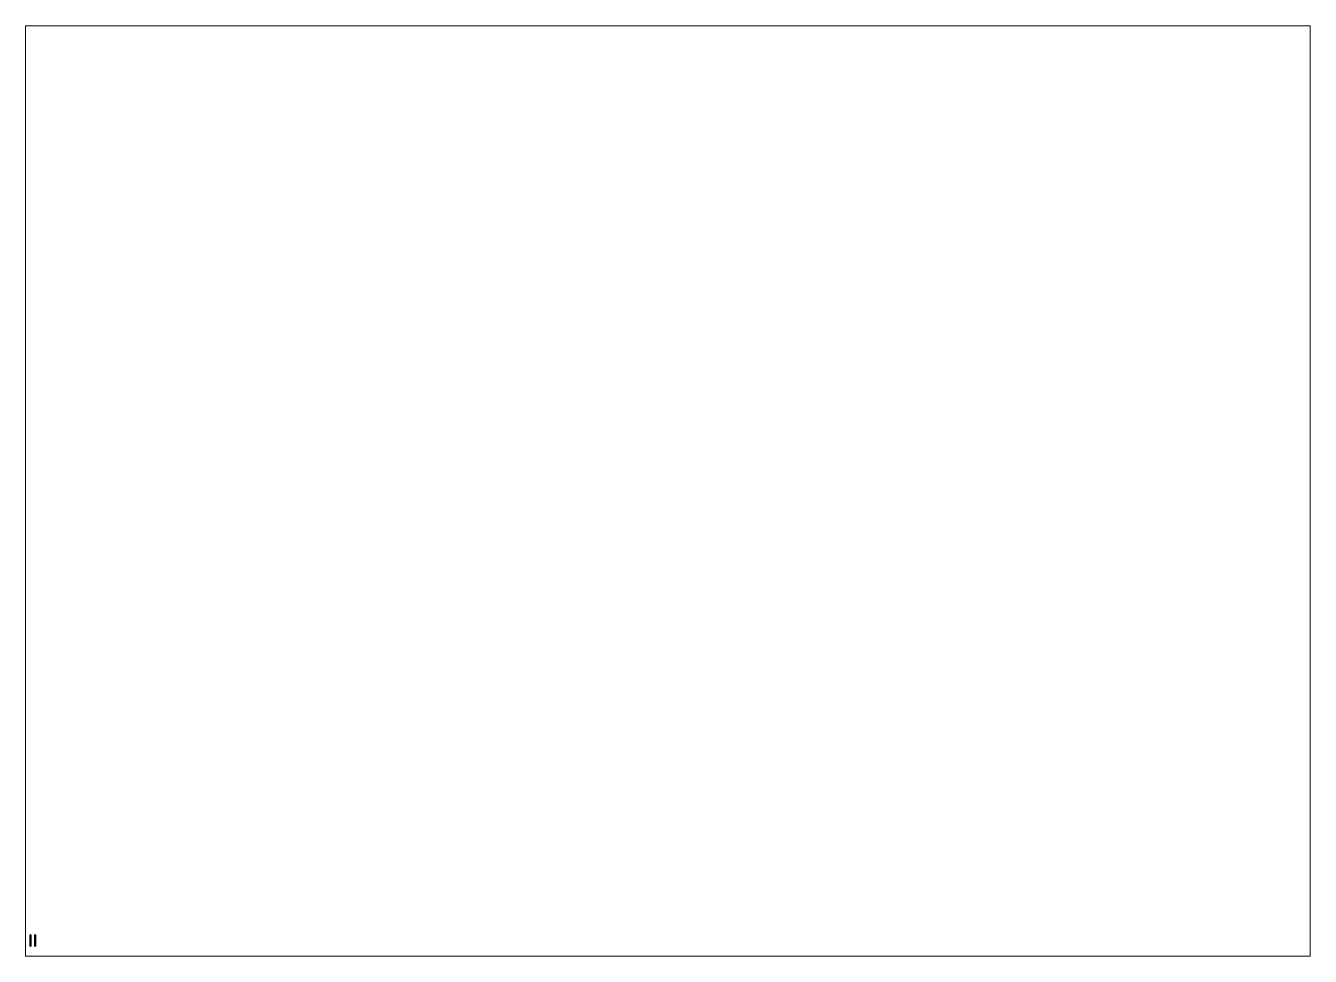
# Paper-space layout 'Layout1' of a CAD drawing. Extents: x 28 to 251, y 20 to 181.
# The model-space entities are those that its viewports show. They can reach past a viewport. Long polylines and large blocks are cut down to what shows.
import ezdxf

# ---------------------------------------------------------------- set-up
doc = ezdxf.new("R2010")
doc.units = 0
doc.layers.get('0').update_dxf_attribs({"linetype": 'CONTINUOUS'})
doc.layers.add('TRACKS', color=3, linetype='CONTINUOUS')

msp = doc.modelspace()

# ---------------------------------------------------------------- linework, layer by layer
at = {"layer": 'TRACKS'}
for points in [[(-0.9, 1.85, 0.58), (-0.9, 1.76, 0.47), (-0.9, 1.72, 0.47), (-0.9, 1.82, 0.59)], [(-0.67, 1.85, 0.58), (-0.67, 1.76, 0.47), (-0.9, 1.76, 0.47), (-0.9, 1.85, 0.58)], [(-0.9, 1.85, 0.71), (-0.9, 1.85, 0.58), (-0.9, 1.82, 0.59), (-0.9, 1.82, 0.7)], [(-0.67, 1.85, 0.71), (-0.67, 1.85, 0.58), (-0.9, 1.85, 0.58), (-0.9, 1.85, 0.71)], [(-0.9, 1.8, 0.82), (-0.9, 1.85, 0.71), (-0.9, 1.82, 0.7), (-0.9, 1.77, 0.81)], [(-0.67, 1.8, 0.82), (-0.67, 1.85, 0.71), (-0.9, 1.85, 0.71), (-0.9, 1.8, 0.82)], [(-0.9, 1.82, 0.59), (-0.9, 1.72, 0.47), (-0.67, 1.72, 0.47), (-0.67, 1.82, 0.59)], [(-0.9, 1.82, 0.7), (-0.9, 1.82, 0.59), (-0.67, 1.82, 0.59), (-0.67, 1.82, 0.7)], [(-0.9, 1.77, 0.81), (-0.9, 1.82, 0.7), (-0.67, 1.82, 0.7), (-0.67, 1.77, 0.81)], [(-0.9, 1.6, 0.91), (-0.9, 1.8, 0.82), (-0.9, 1.77, 0.81), (-0.9, 1.6, 0.88)], [(-0.67, 1.6, 0.91), (-0.67, 1.8, 0.82), (-0.9, 1.8, 0.82), (-0.9, 1.6, 0.91)], [(-0.9, 1.6, 0.88), (-0.9, 1.77, 0.81), (-0.67, 1.77, 0.81), (-0.67, 1.6, 0.88)], [(-0.9, 1.76, 0.47), (-0.9, 1.04), (-0.9, 1.04, 0.03), (-0.9, 1.72, 0.47)], [(-0.67, 1.76, 0.47), (-0.67, 1.04), (-0.9, 1.04), (-0.9, 1.76, 0.47)], [(-0.9, 1.72, 0.47), (-0.9, 1.04, 0.03), (-0.67, 1.04, 0.03), (-0.67, 1.72, 0.47)], [(-0.9, 1.15, 0.87), (-0.9, 1.6, 0.88), (-0.67, 1.6, 0.88), (-0.67, 1.15, 0.87)], [(-0.9, 1.15, 0.9), (-0.9, 1.6, 0.91), (-0.9, 1.6, 0.88), (-0.9, 1.15, 0.87)], [(-0.67, 1.15, 0.9), (-0.67, 1.6, 0.91), (-0.9, 1.6, 0.91), (-0.9, 1.15, 0.9)], [(-0.9, 0.15, 0.81), (-0.9, 1.15, 0.87), (-0.67, 1.15, 0.87), (-0.67, 0.15, 0.81)], [(-0.9, 0.15, 0.84), (-0.9, 1.15, 0.9), (-0.9, 1.15, 0.87), (-0.9, 0.15, 0.81)], [(-0.67, 0.15, 0.84), (-0.67, 1.15, 0.9), (-0.9, 1.15, 0.9), (-0.9, 0.15, 0.84)], [(-0.9, 1.04), (-0.9, -1.61), (-0.9, -1.61, 0.03), (-0.9, 1.04, 0.03)], [(-0.67, 1.04), (-0.67, -1.61), (-0.9, -1.61), (-0.9, 1.04)], [(-0.9, 1.04, 0.03), (-0.9, -1.61, 0.03), (-0.67, -1.61, 0.03), (-0.67, 1.04, 0.03)], [(-0.9, -0.84, 0.79), (-0.9, 0.15, 0.84), (-0.9, 0.15, 0.81), (-0.9, -0.84, 0.76)], [(-0.67, -0.84, 0.79), (-0.67, 0.15, 0.84), (-0.9, 0.15, 0.84), (-0.9, -0.84, 0.79)], [(-0.9, -0.84, 0.76), (-0.9, 0.15, 0.81), (-0.67, 0.15, 0.81), (-0.67, -0.84, 0.76)], [(-0.67, 1.72, 0.47), (-0.67, 1.76, 0.47), (-0.67, 1.85, 0.58), (-0.67, 1.82, 0.59)], [(-0.67, 1.82, 0.59), (-0.67, 1.85, 0.58), (-0.67, 1.85, 0.71), (-0.67, 1.82, 0.7)], [(-0.67, 1.82, 0.7), (-0.67, 1.85, 0.71), (-0.67, 1.8, 0.82), (-0.67, 1.77, 0.81)], [(-0.67, 1.77, 0.81), (-0.67, 1.8, 0.82), (-0.67, 1.6, 0.91), (-0.67, 1.6, 0.88)], [(-0.67, 1.04, 0.03), (-0.67, 1.04), (-0.67, 1.76, 0.47), (-0.67, 1.72, 0.47)], [(-0.67, 1.6, 0.88), (-0.67, 1.6, 0.91), (-0.67, 1.15, 0.9), (-0.67, 1.15, 0.87)], [(-0.67, 1.15, 0.87), (-0.67, 1.15, 0.9), (-0.67, 0.15, 0.84), (-0.67, 0.15, 0.81)], [(-0.67, -1.61, 0.03), (-0.67, -1.61), (-0.67, 1.04), (-0.67, 1.04, 0.03)], [(-0.67, 0.15, 0.81), (-0.67, 0.15, 0.84), (-0.67, -0.84, 0.79), (-0.67, -0.84, 0.76)], [(0.67, 1.85, 0.71), (0.67, 1.85, 0.58), (0.67, 1.82, 0.59), (0.67, 1.82, 0.7)], [(0.9, 1.85, 0.71), (0.9, 1.85, 0.58), (0.67, 1.85, 0.58), (0.67, 1.85, 0.71)], [(0.67, 1.85, 0.58), (0.67, 1.76, 0.47), (0.67, 1.72, 0.47), (0.67, 1.82, 0.59)], [(0.9, 1.85, 0.58), (0.9, 1.76, 0.47), (0.67, 1.76, 0.47), (0.67, 1.85, 0.58)], [(0.9, 1.8, 0.82), (0.9, 1.85, 0.71), (0.67, 1.85, 0.71), (0.67, 1.8, 0.82)], [(0.67, 1.8, 0.82), (0.67, 1.85, 0.71), (0.67, 1.82, 0.7), (0.67, 1.77, 0.81)], [(0.67, 1.82, 0.7), (0.67, 1.82, 0.59), (0.9, 1.82, 0.59), (0.9, 1.82, 0.7)], [(0.67, 1.82, 0.59), (0.67, 1.72, 0.47), (0.9, 1.72, 0.47), (0.9, 1.82, 0.59)], [(0.67, 1.77, 0.81), (0.67, 1.82, 0.7), (0.9, 1.82, 0.7), (0.9, 1.77, 0.81)], [(0.67, 1.6, 0.91), (0.67, 1.8, 0.82), (0.67, 1.77, 0.81), (0.67, 1.6, 0.88)], [(0.9, 1.6, 0.91), (0.9, 1.8, 0.82), (0.67, 1.8, 0.82), (0.67, 1.6, 0.91)], [(0.67, 1.6, 0.88), (0.67, 1.77, 0.81), (0.9, 1.77, 0.81), (0.9, 1.6, 0.88)], [(0.67, 1.76, 0.47), (0.67, 1.04), (0.67, 1.04, 0.03), (0.67, 1.72, 0.47)], [(0.9, 1.76, 0.47), (0.9, 1.04), (0.67, 1.04), (0.67, 1.76, 0.47)], [(0.67, 1.72, 0.47), (0.67, 1.04, 0.03), (0.9, 1.04, 0.03), (0.9, 1.72, 0.47)], [(0.67, 1.15, 0.9), (0.67, 1.6, 0.91), (0.67, 1.6, 0.88), (0.67, 1.15, 0.87)], [(0.9, 1.15, 0.9), (0.9, 1.6, 0.91), (0.67, 1.6, 0.91), (0.67, 1.15, 0.9)], [(0.67, 1.15, 0.87), (0.67, 1.6, 0.88), (0.9, 1.6, 0.88), (0.9, 1.15, 0.87)], [(0.9, 0.15, 0.84), (0.9, 1.15, 0.9), (0.67, 1.15, 0.9), (0.67, 0.15, 0.84)], [(0.67, 0.15, 0.84), (0.67, 1.15, 0.9), (0.67, 1.15, 0.87), (0.67, 0.15, 0.81)], [(0.67, 0.15, 0.81), (0.67, 1.15, 0.87), (0.9, 1.15, 0.87), (0.9, 0.15, 0.81)], [(0.67, 1.04), (0.67, -1.61), (0.67, -1.61, 0.03), (0.67, 1.04, 0.03)], [(0.9, 1.04), (0.9, -1.61), (0.67, -1.61), (0.67, 1.04)], [(0.67, 1.04, 0.03), (0.67, -1.61, 0.03), (0.9, -1.61, 0.03), (0.9, 1.04, 0.03)], [(0.67, -0.84, 0.79), (0.67, 0.15, 0.84), (0.67, 0.15, 0.81), (0.67, -0.84, 0.76)], [(0.9, -0.84, 0.79), (0.9, 0.15, 0.84), (0.67, 0.15, 0.84), (0.67, -0.84, 0.79)], [(0.67, -0.84, 0.76), (0.67, 0.15, 0.81), (0.9, 0.15, 0.81), (0.9, -0.84, 0.76)], [(0.9, 1.82, 0.59), (0.9, 1.85, 0.58), (0.9, 1.85, 0.71), (0.9, 1.82, 0.7)], [(0.9, 1.72, 0.47), (0.9, 1.76, 0.47), (0.9, 1.85, 0.58), (0.9, 1.82, 0.59)], [(0.9, 1.82, 0.7), (0.9, 1.85, 0.71), (0.9, 1.8, 0.82), (0.9, 1.77, 0.81)], [(0.9, 1.77, 0.81), (0.9, 1.8, 0.82), (0.9, 1.6, 0.91), (0.9, 1.6, 0.88)], [(0.9, 1.04, 0.03), (0.9, 1.04), (0.9, 1.76, 0.47), (0.9, 1.72, 0.47)], [(0.9, 1.6, 0.88), (0.9, 1.6, 0.91), (0.9, 1.15, 0.9), (0.9, 1.15, 0.87)], [(0.9, 1.15, 0.87), (0.9, 1.15, 0.9), (0.9, 0.15, 0.84), (0.9, 0.15, 0.81)], [(0.9, -1.61, 0.03), (0.9, -1.61), (0.9, 1.04), (0.9, 1.04, 0.03)], [(0.9, 0.15, 0.81), (0.9, 0.15, 0.84), (0.9, -0.84, 0.79), (0.9, -0.84, 0.76)], [(-0.9, -1.61, 0.52), (-0.9, -0.84, 0.76), (-0.67, -0.84, 0.76), (-0.67, -1.61, 0.52)], [(-0.9, -1.61, 0.55), (-0.9, -0.84, 0.79), (-0.9, -0.84, 0.76), (-0.9, -1.61, 0.52)], [(-0.67, -1.61, 0.55), (-0.67, -0.84, 0.79), (-0.9, -0.84, 0.79), (-0.9, -1.61, 0.55)], [(-0.9, -1.75, 0.51), (-0.9, -1.61, 0.55), (-0.9, -1.61, 0.52), (-0.9, -1.73, 0.49)], [(-0.9, -1.73, 0.49), (-0.9, -1.61, 0.52), (-0.67, -1.61, 0.52), (-0.67, -1.73, 0.49)], [(-0.9, -1.61), (-0.9, -1.75, 0.02), (-0.9, -1.74, 0.05), (-0.9, -1.61, 0.03)], [(-0.67, -1.61), (-0.67, -1.75, 0.02), (-0.9, -1.75, 0.02), (-0.9, -1.61)], [(-0.9, -1.61, 0.03), (-0.9, -1.74, 0.05), (-0.67, -1.74, 0.05), (-0.67, -1.61, 0.03)], [(-0.67, -1.75, 0.51), (-0.67, -1.61, 0.55), (-0.9, -1.61, 0.55), (-0.9, -1.75, 0.51)], [(-0.9, -1.86, 0.4), (-0.9, -1.75, 0.51), (-0.9, -1.73, 0.49), (-0.9, -1.83, 0.4)], [(-0.9, -1.83, 0.4), (-0.9, -1.73, 0.49), (-0.67, -1.73, 0.49), (-0.67, -1.83, 0.4)], [(-0.9, -1.75, 0.02), (-0.9, -1.86, 0.13), (-0.9, -1.83, 0.14), (-0.9, -1.74, 0.05)], [(-0.9, -1.74, 0.05), (-0.9, -1.83, 0.14), (-0.67, -1.83, 0.14), (-0.67, -1.74, 0.05)], [(-0.67, -1.86, 0.4), (-0.67, -1.75, 0.51), (-0.9, -1.75, 0.51), (-0.9, -1.86, 0.4)], [(-0.67, -1.75, 0.02), (-0.67, -1.86, 0.13), (-0.9, -1.86, 0.13), (-0.9, -1.75, 0.02)], [(-0.9, -1.83, 0.14), (-0.9, -1.86, 0.27), (-0.67, -1.86, 0.27), (-0.67, -1.83, 0.14)], [(-0.9, -1.86, 0.13), (-0.9, -1.89, 0.27), (-0.9, -1.86, 0.27), (-0.9, -1.83, 0.14)], [(-0.9, -1.86, 0.27), (-0.9, -1.83, 0.4), (-0.67, -1.83, 0.4), (-0.67, -1.86, 0.27)], [(-0.9, -1.89, 0.27), (-0.9, -1.86, 0.4), (-0.9, -1.83, 0.4), (-0.9, -1.86, 0.27)], [(-0.67, -1.86, 0.13), (-0.67, -1.89, 0.27), (-0.9, -1.89, 0.27), (-0.9, -1.86, 0.13)], [(-0.67, -1.89, 0.27), (-0.67, -1.86, 0.4), (-0.9, -1.86, 0.4), (-0.9, -1.89, 0.27)], [(-0.67, -0.84, 0.76), (-0.67, -0.84, 0.79), (-0.67, -1.61, 0.55), (-0.67, -1.61, 0.52)], [(-0.67, -1.61, 0.52), (-0.67, -1.61, 0.55), (-0.67, -1.75, 0.51), (-0.67, -1.73, 0.49)], [(-0.67, -1.74, 0.05), (-0.67, -1.75, 0.02), (-0.67, -1.61), (-0.67, -1.61, 0.03)], [(-0.67, -1.73, 0.49), (-0.67, -1.75, 0.51), (-0.67, -1.86, 0.4), (-0.67, -1.83, 0.4)], [(-0.67, -1.83, 0.14), (-0.67, -1.86, 0.13), (-0.67, -1.75, 0.02), (-0.67, -1.74, 0.05)], [(-0.67, -1.86, 0.27), (-0.67, -1.89, 0.27), (-0.67, -1.86, 0.13), (-0.67, -1.83, 0.14)], [(-0.67, -1.83, 0.4), (-0.67, -1.86, 0.4), (-0.67, -1.89, 0.27), (-0.67, -1.86, 0.27)], [(0.9, -1.61, 0.55), (0.9, -0.84, 0.79), (0.67, -0.84, 0.79), (0.67, -1.61, 0.55)], [(0.67, -1.61, 0.55), (0.67, -0.84, 0.79), (0.67, -0.84, 0.76), (0.67, -1.61, 0.52)], [(0.67, -1.61, 0.52), (0.67, -0.84, 0.76), (0.9, -0.84, 0.76), (0.9, -1.61, 0.52)], [(0.9, -1.75, 0.51), (0.9, -1.61, 0.55), (0.67, -1.61, 0.55), (0.67, -1.75, 0.51)], [(0.67, -1.73, 0.49), (0.67, -1.61, 0.52), (0.9, -1.61, 0.52), (0.9, -1.73, 0.49)], [(0.67, -1.75, 0.51), (0.67, -1.61, 0.55), (0.67, -1.61, 0.52), (0.67, -1.73, 0.49)], [(0.9, -1.61), (0.9, -1.75, 0.02), (0.67, -1.75, 0.02), (0.67, -1.61)], [(0.67, -1.61), (0.67, -1.75, 0.02), (0.67, -1.74, 0.05), (0.67, -1.61, 0.03)], [(0.67, -1.61, 0.03), (0.67, -1.74, 0.05), (0.9, -1.74, 0.05), (0.9, -1.61, 0.03)], [(0.67, -1.83, 0.4), (0.67, -1.73, 0.49), (0.9, -1.73, 0.49), (0.9, -1.83, 0.4)], [(0.67, -1.86, 0.4), (0.67, -1.75, 0.51), (0.67, -1.73, 0.49), (0.67, -1.83, 0.4)], [(0.67, -1.75, 0.02), (0.67, -1.86, 0.13), (0.67, -1.83, 0.14), (0.67, -1.74, 0.05)], [(0.67, -1.74, 0.05), (0.67, -1.83, 0.14), (0.9, -1.83, 0.14), (0.9, -1.74, 0.05)], [(0.9, -1.86, 0.4), (0.9, -1.75, 0.51), (0.67, -1.75, 0.51), (0.67, -1.86, 0.4)], [(0.9, -1.75, 0.02), (0.9, -1.86, 0.13), (0.67, -1.86, 0.13), (0.67, -1.75, 0.02)], [(0.67, -1.89, 0.27), (0.67, -1.86, 0.4), (0.67, -1.83, 0.4), (0.67, -1.86, 0.27)], [(0.67, -1.86, 0.27), (0.67, -1.83, 0.4), (0.9, -1.83, 0.4), (0.9, -1.86, 0.27)], [(0.67, -1.86, 0.13), (0.67, -1.89, 0.27), (0.67, -1.86, 0.27), (0.67, -1.83, 0.14)], [(0.67, -1.83, 0.14), (0.67, -1.86, 0.27), (0.9, -1.86, 0.27), (0.9, -1.83, 0.14)], [(0.9, -1.89, 0.27), (0.9, -1.86, 0.4), (0.67, -1.86, 0.4), (0.67, -1.89, 0.27)], [(0.9, -1.86, 0.13), (0.9, -1.89, 0.27), (0.67, -1.89, 0.27), (0.67, -1.86, 0.13)], [(0.9, -0.84, 0.76), (0.9, -0.84, 0.79), (0.9, -1.61, 0.55), (0.9, -1.61, 0.52)], [(0.9, -1.61, 0.52), (0.9, -1.61, 0.55), (0.9, -1.75, 0.51), (0.9, -1.73, 0.49)], [(0.9, -1.74, 0.05), (0.9, -1.75, 0.02), (0.9, -1.61), (0.9, -1.61, 0.03)], [(0.9, -1.73, 0.49), (0.9, -1.75, 0.51), (0.9, -1.86, 0.4), (0.9, -1.83, 0.4)], [(0.9, -1.83, 0.14), (0.9, -1.86, 0.13), (0.9, -1.75, 0.02), (0.9, -1.74, 0.05)], [(0.9, -1.83, 0.4), (0.9, -1.86, 0.4), (0.9, -1.89, 0.27), (0.9, -1.86, 0.27)], [(0.9, -1.86, 0.27), (0.9, -1.89, 0.27), (0.9, -1.86, 0.13), (0.9, -1.83, 0.14)]]:
    msp.add_3dface(points, dxfattribs=at)

psp = doc.layouts.get("Layout1")

# ---------------------------------------------------------------- viewports
at = {"layer": '0'}
psp.add_viewport(center=(139.22, 100.81), size=(222.76, 161.29), view_center_point=(210, 148.5), view_height=307.4901, dxfattribs=at)

doc.saveas('drawing.dxf')
